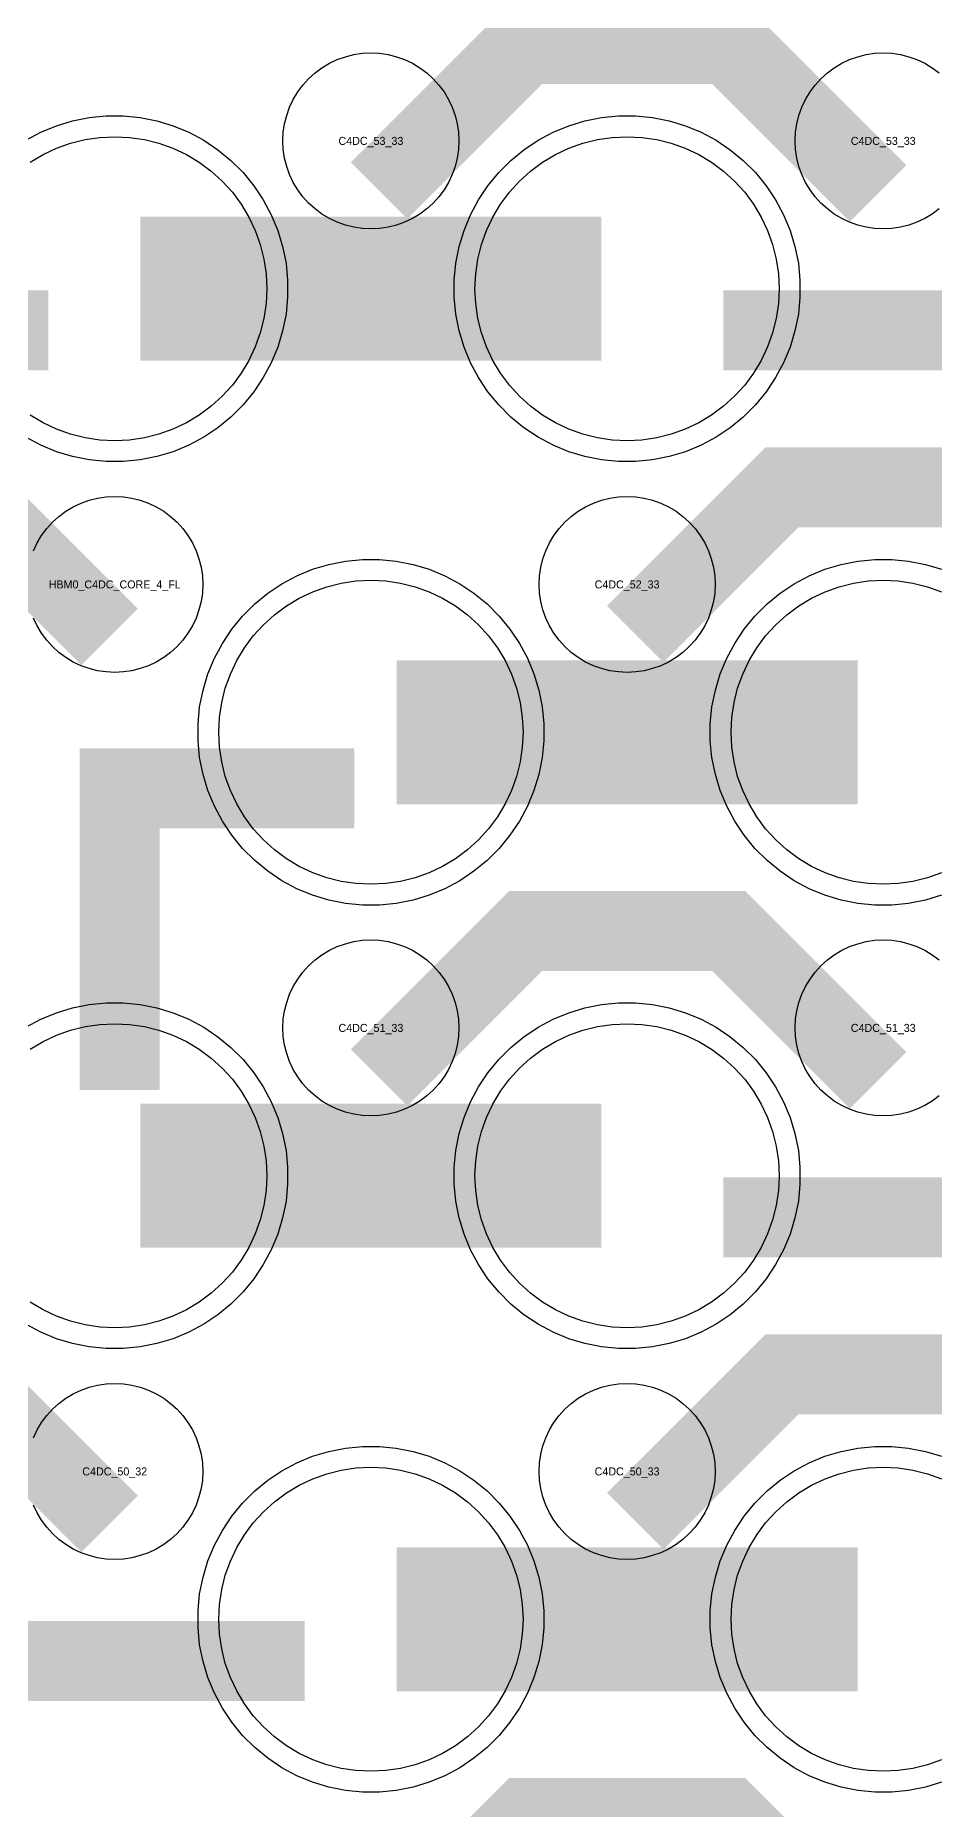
# Model space of a CAD drawing. Extents: x -11880 to 11880, y -14992 to 14992.
# Drawn here: x -1545 to -1264, y -7971 to -7417 of the extents above; entities that cross this region are included whole.
import ezdxf
from ezdxf.enums import TextEntityAlignment as Align

# ---------------------------------------------------------------- set-up
doc = ezdxf.new("R2010")
doc.units = 0
doc.header["$MEASUREMENT"] = 0
for name, color, linetype in [('GDS_775_DT_237', 138, 'CONTINUOUS'), ('RDL1_FS', 34, 'CONTINUOUS'), ('RDL_BS', 160, 'CONTINUOUS')]:
    doc.layers.add(name, color=color, linetype=linetype)

msp = doc.modelspace()

# ---------------------------------------------------------------- linework, layer by layer
at = {"layer": 'RDL1_FS'}
for points in [[(-1546.395, -7456.168), (-1542.395, -7453.77), (-1538.181, -7451.778), (-1533.791, -7450.206), (-1529.268, -7449.074), (-1524.657, -7448.39), (-1520, -7448.161), (-1515.343, -7448.39), (-1510.732, -7449.074), (-1506.209, -7450.206), (-1501.819, -7451.778), (-1497.605, -7453.77), (-1493.605, -7456.168), (-1489.86, -7458.946), (-1486.406, -7462.076), (-1483.276, -7465.53), (-1480.498, -7469.275), (-1478.1, -7473.275), (-1476.108, -7477.489), (-1474.536, -7481.879), (-1473.404, -7486.402), (-1472.72, -7491.013), (-1472.491, -7495.67), (-1472.72, -7500.327), (-1473.404, -7504.938), (-1474.536, -7509.461), (-1476.108, -7513.851), (-1478.1, -7518.065), (-1480.498, -7522.065), (-1483.276, -7525.81), (-1486.406, -7529.264), (-1489.86, -7532.394), (-1493.605, -7535.172), (-1497.605, -7537.57), (-1501.819, -7539.562), (-1506.209, -7541.134), (-1510.732, -7542.266), (-1515.343, -7542.95), (-1520, -7543.179), (-1524.657, -7542.95), (-1529.268, -7542.266), (-1533.791, -7541.134), (-1538.181, -7539.562), (-1542.395, -7537.57), (-1546.395, -7535.172)], [(-1261.819, -7678.127), (-1266.209, -7679.699), (-1270.732, -7680.831), (-1275.343, -7681.515), (-1280, -7681.744), (-1284.657, -7681.515), (-1289.268, -7680.831), (-1293.791, -7679.699), (-1298.181, -7678.127), (-1302.395, -7676.135), (-1306.395, -7673.737), (-1310.14, -7670.959), (-1313.594, -7667.829), (-1316.724, -7664.375), (-1319.502, -7660.63), (-1321.9, -7656.63), (-1323.892, -7652.416), (-1325.464, -7648.026), (-1326.596, -7643.503), (-1327.28, -7638.892), (-1327.509, -7634.235), (-1327.28, -7629.578), (-1326.596, -7624.967), (-1325.464, -7620.444), (-1323.892, -7616.054), (-1321.9, -7611.84), (-1319.502, -7607.84), (-1316.724, -7604.095), (-1313.594, -7600.641), (-1310.14, -7597.511), (-1306.395, -7594.733), (-1302.395, -7592.335), (-1298.181, -7590.343), (-1293.791, -7588.771), (-1289.268, -7587.639), (-1284.657, -7586.955), (-1280, -7586.726), (-1275.343, -7586.955), (-1270.732, -7587.639), (-1266.209, -7588.771), (-1261.819, -7590.343)], [(-1546.395, -7733.293), (-1542.395, -7730.895), (-1538.181, -7728.903), (-1533.791, -7727.331), (-1529.268, -7726.199), (-1524.657, -7725.515), (-1520, -7725.286), (-1515.343, -7725.515), (-1510.732, -7726.199), (-1506.209, -7727.331), (-1501.819, -7728.903), (-1497.605, -7730.895), (-1493.605, -7733.293), (-1489.86, -7736.071), (-1486.406, -7739.201), (-1483.276, -7742.655), (-1480.498, -7746.4), (-1478.1, -7750.4), (-1476.108, -7754.614), (-1474.536, -7759.004), (-1473.404, -7763.527), (-1472.72, -7768.138), (-1472.491, -7772.795), (-1472.72, -7777.452), (-1473.404, -7782.063), (-1474.536, -7786.586), (-1476.108, -7790.976), (-1478.1, -7795.19), (-1480.498, -7799.19), (-1483.276, -7802.935), (-1486.406, -7806.389), (-1489.86, -7809.519), (-1493.605, -7812.297), (-1497.605, -7814.695), (-1501.819, -7816.687), (-1506.209, -7818.259), (-1510.732, -7819.391), (-1515.343, -7820.075), (-1520, -7820.304), (-1524.657, -7820.075), (-1529.268, -7819.391), (-1533.791, -7818.259), (-1538.181, -7816.687), (-1542.395, -7814.695), (-1546.395, -7812.297)], [(-1261.819, -7955.252), (-1266.209, -7956.824), (-1270.732, -7957.956), (-1275.343, -7958.64), (-1280, -7958.869), (-1284.657, -7958.64), (-1289.268, -7957.956), (-1293.791, -7956.824), (-1298.181, -7955.252), (-1302.395, -7953.26), (-1306.395, -7950.862), (-1310.14, -7948.084), (-1313.594, -7944.954), (-1316.724, -7941.5), (-1319.502, -7937.755), (-1321.9, -7933.755), (-1323.892, -7929.541), (-1325.464, -7925.151), (-1326.596, -7920.628), (-1327.28, -7916.017), (-1327.509, -7911.36), (-1327.28, -7906.703), (-1326.596, -7902.092), (-1325.464, -7897.569), (-1323.892, -7893.179), (-1321.9, -7888.965), (-1319.502, -7884.965), (-1316.724, -7881.22), (-1313.594, -7877.766), (-1310.14, -7874.636), (-1306.395, -7871.858), (-1302.395, -7869.46), (-1298.181, -7867.468), (-1293.791, -7865.896), (-1289.268, -7864.764), (-1284.657, -7864.08), (-1280, -7863.851), (-1275.343, -7864.08), (-1270.732, -7864.764), (-1266.209, -7865.896), (-1261.819, -7867.468)]]:
    msp.add_lwpolyline(points, dxfattribs=at)
for points in [[(-1360, -7543.179), (-1364.657, -7542.95), (-1369.268, -7542.266), (-1373.791, -7541.134), (-1378.181, -7539.562), (-1382.395, -7537.57), (-1386.395, -7535.172), (-1390.14, -7532.394), (-1393.594, -7529.264), (-1396.724, -7525.81), (-1399.502, -7522.065), (-1401.9, -7518.065), (-1403.892, -7513.851), (-1405.464, -7509.461), (-1406.596, -7504.938), (-1407.28, -7500.327), (-1407.509, -7495.67), (-1407.28, -7491.013), (-1406.596, -7486.402), (-1405.464, -7481.879), (-1403.892, -7477.489), (-1401.9, -7473.275), (-1399.502, -7469.275), (-1396.724, -7465.53), (-1393.594, -7462.076), (-1390.14, -7458.946), (-1386.395, -7456.168), (-1382.395, -7453.77), (-1378.181, -7451.778), (-1373.791, -7450.206), (-1369.268, -7449.074), (-1364.657, -7448.39), (-1360, -7448.161), (-1355.343, -7448.39), (-1350.732, -7449.074), (-1346.209, -7450.206), (-1341.819, -7451.778), (-1337.605, -7453.77), (-1333.605, -7456.168), (-1329.86, -7458.946), (-1326.406, -7462.076), (-1323.276, -7465.53), (-1320.498, -7469.275), (-1318.1, -7473.275), (-1316.108, -7477.489), (-1314.536, -7481.879), (-1313.404, -7486.402), (-1312.72, -7491.013), (-1312.491, -7495.67), (-1312.72, -7500.327), (-1313.404, -7504.938), (-1314.536, -7509.461), (-1316.108, -7513.851), (-1318.1, -7518.065), (-1320.498, -7522.065), (-1323.276, -7525.81), (-1326.406, -7529.264), (-1329.86, -7532.394), (-1333.605, -7535.172), (-1337.605, -7537.57), (-1341.819, -7539.562), (-1346.209, -7541.134), (-1350.732, -7542.266), (-1355.343, -7542.95)], [(-1440, -7681.744), (-1444.657, -7681.515), (-1449.268, -7680.831), (-1453.791, -7679.699), (-1458.181, -7678.127), (-1462.395, -7676.135), (-1466.395, -7673.737), (-1470.14, -7670.959), (-1473.594, -7667.829), (-1476.724, -7664.375), (-1479.502, -7660.63), (-1481.9, -7656.63), (-1483.892, -7652.416), (-1485.464, -7648.026), (-1486.596, -7643.503), (-1487.28, -7638.892), (-1487.509, -7634.235), (-1487.28, -7629.578), (-1486.596, -7624.967), (-1485.464, -7620.444), (-1483.892, -7616.054), (-1481.9, -7611.84), (-1479.502, -7607.84), (-1476.724, -7604.095), (-1473.594, -7600.641), (-1470.14, -7597.511), (-1466.395, -7594.733), (-1462.395, -7592.335), (-1458.181, -7590.343), (-1453.791, -7588.771), (-1449.268, -7587.639), (-1444.657, -7586.955), (-1440, -7586.726), (-1435.343, -7586.955), (-1430.732, -7587.639), (-1426.209, -7588.771), (-1421.819, -7590.343), (-1417.605, -7592.335), (-1413.605, -7594.733), (-1409.86, -7597.511), (-1406.406, -7600.641), (-1403.276, -7604.095), (-1400.498, -7607.84), (-1398.1, -7611.84), (-1396.108, -7616.054), (-1394.536, -7620.444), (-1393.404, -7624.967), (-1392.72, -7629.578), (-1392.491, -7634.235), (-1392.72, -7638.892), (-1393.404, -7643.503), (-1394.536, -7648.026), (-1396.108, -7652.416), (-1398.1, -7656.63), (-1400.498, -7660.63), (-1403.276, -7664.375), (-1406.406, -7667.829), (-1409.86, -7670.959), (-1413.605, -7673.737), (-1417.605, -7676.135), (-1421.819, -7678.127), (-1426.209, -7679.699), (-1430.732, -7680.831), (-1435.343, -7681.515)], [(-1360, -7820.304), (-1364.657, -7820.075), (-1369.268, -7819.391), (-1373.791, -7818.259), (-1378.181, -7816.687), (-1382.395, -7814.695), (-1386.395, -7812.297), (-1390.14, -7809.519), (-1393.594, -7806.389), (-1396.724, -7802.935), (-1399.502, -7799.19), (-1401.9, -7795.19), (-1403.892, -7790.976), (-1405.464, -7786.586), (-1406.596, -7782.063), (-1407.28, -7777.452), (-1407.509, -7772.795), (-1407.28, -7768.138), (-1406.596, -7763.527), (-1405.464, -7759.004), (-1403.892, -7754.614), (-1401.9, -7750.4), (-1399.502, -7746.4), (-1396.724, -7742.655), (-1393.594, -7739.201), (-1390.14, -7736.071), (-1386.395, -7733.293), (-1382.395, -7730.895), (-1378.181, -7728.903), (-1373.791, -7727.331), (-1369.268, -7726.199), (-1364.657, -7725.515), (-1360, -7725.286), (-1355.343, -7725.515), (-1350.732, -7726.199), (-1346.209, -7727.331), (-1341.819, -7728.903), (-1337.605, -7730.895), (-1333.605, -7733.293), (-1329.86, -7736.071), (-1326.406, -7739.201), (-1323.276, -7742.655), (-1320.498, -7746.4), (-1318.1, -7750.4), (-1316.108, -7754.614), (-1314.536, -7759.004), (-1313.404, -7763.527), (-1312.72, -7768.138), (-1312.491, -7772.795), (-1312.72, -7777.452), (-1313.404, -7782.063), (-1314.536, -7786.586), (-1316.108, -7790.976), (-1318.1, -7795.19), (-1320.498, -7799.19), (-1323.276, -7802.935), (-1326.406, -7806.389), (-1329.86, -7809.519), (-1333.605, -7812.297), (-1337.605, -7814.695), (-1341.819, -7816.687), (-1346.209, -7818.259), (-1350.732, -7819.391), (-1355.343, -7820.075)], [(-1440, -7958.869), (-1444.657, -7958.64), (-1449.268, -7957.956), (-1453.791, -7956.824), (-1458.181, -7955.252), (-1462.395, -7953.26), (-1466.395, -7950.862), (-1470.14, -7948.084), (-1473.594, -7944.954), (-1476.724, -7941.5), (-1479.502, -7937.755), (-1481.9, -7933.755), (-1483.892, -7929.541), (-1485.464, -7925.151), (-1486.596, -7920.628), (-1487.28, -7916.017), (-1487.509, -7911.36), (-1487.28, -7906.703), (-1486.596, -7902.092), (-1485.464, -7897.569), (-1483.892, -7893.179), (-1481.9, -7888.965), (-1479.502, -7884.965), (-1476.724, -7881.22), (-1473.594, -7877.766), (-1470.14, -7874.636), (-1466.395, -7871.858), (-1462.395, -7869.46), (-1458.181, -7867.468), (-1453.791, -7865.896), (-1449.268, -7864.764), (-1444.657, -7864.08), (-1440, -7863.851), (-1435.343, -7864.08), (-1430.732, -7864.764), (-1426.209, -7865.896), (-1421.819, -7867.468), (-1417.605, -7869.46), (-1413.605, -7871.858), (-1409.86, -7874.636), (-1406.406, -7877.766), (-1403.276, -7881.22), (-1400.498, -7884.965), (-1398.1, -7888.965), (-1396.108, -7893.179), (-1394.536, -7897.569), (-1393.404, -7902.092), (-1392.72, -7906.703), (-1392.491, -7911.36), (-1392.72, -7916.017), (-1393.404, -7920.628), (-1394.536, -7925.151), (-1396.108, -7929.541), (-1398.1, -7933.755), (-1400.498, -7937.755), (-1403.276, -7941.5), (-1406.406, -7944.954), (-1409.86, -7948.084), (-1413.605, -7950.862), (-1417.605, -7953.26), (-1421.819, -7955.252), (-1426.209, -7956.824), (-1430.732, -7957.956), (-1435.343, -7958.64)]]:
    msp.add_lwpolyline(points, close=True, dxfattribs=at)
for points in [[(-1511.998, -7495.67, 45, 45, 0), (-1439.998, -7495.67, 45, 45, 0)], [(-1439.998, -7495.67, 45, 45, 0), (-1367.998, -7495.67, 45, 45, 0)], [(-1431.998, -7634.235, 45, 45, 0), (-1359.998, -7634.235, 45, 45, 0)], [(-1359.998, -7634.235, 45, 45, 0), (-1287.998, -7634.235, 45, 45, 0)], [(-1511.998, -7772.795, 45, 45, 0), (-1439.998, -7772.795, 45, 45, 0)], [(-1439.998, -7772.795, 45, 45, 0), (-1367.998, -7772.795, 45, 45, 0)], [(-1431.998, -7911.36, 45, 45, 0), (-1359.998, -7911.36, 45, 45, 0)], [(-1359.998, -7911.36, 45, 45, 0), (-1287.998, -7911.36, 45, 45, 0)]]:
    msp.add_lwpolyline(points, format="xyseb", dxfattribs=at)
at = {"layer": 'RDL_BS'}
for points in [[(-1437.438, -7464.984, 25, 25, 0), (-1391.623, -7419.169, 25, 25, 0), (-1358.07, -7419.169, 25, 25, 0)], [(-1281.599, -7465.883, 25, 25, 0), (-1328.313, -7419.169, 25, 25, 0), (-1358.071, -7419.169, 25, 25, 0)], [(-1649.984, -7508.683, 25, 25, 0), (-1540.719, -7508.683, 25, 25, 0)], [(-1329.984, -7508.683, 25, 25, 0), (-1220.719, -7508.683, 25, 25, 0)], [(-1521.599, -7604.448, 25, 25, 0), (-1568.313, -7557.734, 25, 25, 0), (-1598.071, -7557.734, 25, 25, 0)], [(-1357.438, -7603.549, 25, 25, 0), (-1311.623, -7557.734, 25, 25, 0), (-1278.07, -7557.734, 25, 25, 0)], [(-1201.599, -7604.448, 25, 25, 0), (-1248.313, -7557.734, 25, 25, 0), (-1278.071, -7557.734, 25, 25, 0)], [(-1518.5, -7746.007, 25, 25, 0), (-1518.5, -7639.23, 25, 25, 0)], [(-1531, -7651.73, 25, 25, 0), (-1445.167, -7651.73, 25, 25, 0)], [(-1491.444, -7651.73, 25, 25, 0), (-1450.24, -7651.73, 25, 25, 0)], [(-1518.5, -7669.699, 25, 25, 0), (-1518.5, -7715.319, 25, 25, 0)], [(-1437.438, -7742.109, 25, 25, 0), (-1391.623, -7696.294, 25, 25, 0), (-1358.07, -7696.294, 25, 25, 0)], [(-1281.599, -7743.008, 25, 25, 0), (-1328.313, -7696.294, 25, 25, 0), (-1358.071, -7696.294, 25, 25, 0)], [(-1329.984, -7785.808, 25, 25, 0), (-1220.719, -7785.808, 25, 25, 0)], [(-1521.599, -7881.573, 25, 25, 0), (-1568.313, -7834.859, 25, 25, 0), (-1598.071, -7834.859, 25, 25, 0)], [(-1357.438, -7880.674, 25, 25, 0), (-1311.623, -7834.859, 25, 25, 0), (-1278.07, -7834.859, 25, 25, 0)], [(-1201.599, -7881.573, 25, 25, 0), (-1248.313, -7834.859, 25, 25, 0), (-1278.071, -7834.859, 25, 25, 0)], [(-1569.984, -7924.373, 25, 25, 0), (-1460.719, -7924.373, 25, 25, 0)], [(-1437.438, -8019.239, 25, 25, 0), (-1391.623, -7973.424, 25, 25, 0), (-1358.07, -7973.424, 25, 25, 0)], [(-1281.599, -8020.138, 25, 25, 0), (-1328.313, -7973.424, 25, 25, 0), (-1358.071, -7973.424, 25, 25, 0)]]:
    msp.add_lwpolyline(points, format="xyseb", dxfattribs=at)
for points in [[(-1440, -7476.976), (-1442.693, -7476.844), (-1445.365, -7476.448), (-1447.984, -7475.791), (-1450.519, -7474.884), (-1452.956, -7473.732), (-1455.28, -7472.339), (-1457.443, -7470.736), (-1459.442, -7468.924), (-1461.254, -7466.925), (-1462.857, -7464.762), (-1464.25, -7462.438), (-1465.402, -7460.001), (-1466.309, -7457.466), (-1466.966, -7454.847), (-1467.362, -7452.175), (-1467.494, -7449.482), (-1467.362, -7446.789), (-1466.966, -7444.117), (-1466.309, -7441.498), (-1465.402, -7438.963), (-1464.25, -7436.526), (-1462.857, -7434.202), (-1461.254, -7432.039), (-1459.442, -7430.04), (-1457.443, -7428.228), (-1455.28, -7426.625), (-1452.956, -7425.232), (-1450.519, -7424.08), (-1447.984, -7423.173), (-1445.365, -7422.516), (-1442.693, -7422.12), (-1440, -7421.988), (-1437.307, -7422.12), (-1434.635, -7422.516), (-1432.016, -7423.173), (-1429.481, -7424.08), (-1427.044, -7425.232), (-1424.72, -7426.625), (-1422.557, -7428.228), (-1420.558, -7430.04), (-1418.746, -7432.039), (-1417.143, -7434.202), (-1415.75, -7436.526), (-1414.598, -7438.963), (-1413.691, -7441.498), (-1413.034, -7444.117), (-1412.638, -7446.789), (-1412.506, -7449.482), (-1412.638, -7452.175), (-1413.034, -7454.847), (-1413.691, -7457.466), (-1414.598, -7460.001), (-1415.75, -7462.438), (-1417.143, -7464.762), (-1418.746, -7466.925), (-1420.558, -7468.924), (-1422.557, -7470.736), (-1424.72, -7472.339), (-1427.044, -7473.732), (-1429.481, -7474.884), (-1432.016, -7475.791), (-1434.635, -7476.448), (-1437.307, -7476.844)], [(-1362.644, -7549.67), (-1367.938, -7549.153), (-1373.165, -7548.107), (-1378.205, -7546.576), (-1383.115, -7544.545), (-1387.777, -7542.053), (-1392.191, -7539.106), (-1396.292, -7535.744), (-1400.074, -7531.962), (-1403.436, -7527.861), (-1406.383, -7523.447), (-1408.875, -7518.785), (-1410.906, -7513.875), (-1412.437, -7508.835), (-1413.483, -7503.608), (-1414, -7498.314), (-1414, -7493.026), (-1413.483, -7487.732), (-1412.437, -7482.505), (-1410.906, -7477.465), (-1408.875, -7472.555), (-1406.383, -7467.893), (-1403.436, -7463.479), (-1400.074, -7459.378), (-1396.292, -7455.596), (-1392.191, -7452.234), (-1387.777, -7449.287), (-1383.115, -7446.795), (-1378.205, -7444.764), (-1373.165, -7443.233), (-1367.938, -7442.187), (-1362.644, -7441.67), (-1357.356, -7441.67), (-1352.062, -7442.187), (-1346.835, -7443.233), (-1341.795, -7444.764), (-1336.885, -7446.795), (-1332.223, -7449.287), (-1327.809, -7452.234), (-1323.708, -7455.596), (-1319.926, -7459.378), (-1316.564, -7463.479), (-1313.617, -7467.893), (-1311.125, -7472.555), (-1309.094, -7477.465), (-1307.563, -7482.505), (-1306.517, -7487.732), (-1306, -7493.026), (-1306, -7498.314), (-1306.517, -7503.608), (-1307.563, -7508.835), (-1309.094, -7513.875), (-1311.125, -7518.785), (-1313.617, -7523.447), (-1316.564, -7527.861), (-1319.926, -7531.962), (-1323.708, -7535.744), (-1327.809, -7539.106), (-1332.223, -7542.053), (-1336.885, -7544.545), (-1341.795, -7546.576), (-1346.835, -7548.107), (-1352.062, -7549.153), (-1357.356, -7549.67)], [(-1360, -7615.541), (-1362.693, -7615.409), (-1365.365, -7615.013), (-1367.984, -7614.356), (-1370.519, -7613.449), (-1372.956, -7612.297), (-1375.28, -7610.904), (-1377.443, -7609.301), (-1379.442, -7607.489), (-1381.254, -7605.49), (-1382.857, -7603.327), (-1384.25, -7601.003), (-1385.402, -7598.566), (-1386.309, -7596.031), (-1386.966, -7593.412), (-1387.362, -7590.74), (-1387.494, -7588.047), (-1387.362, -7585.354), (-1386.966, -7582.682), (-1386.309, -7580.063), (-1385.402, -7577.528), (-1384.25, -7575.091), (-1382.857, -7572.767), (-1381.254, -7570.604), (-1379.442, -7568.605), (-1377.443, -7566.793), (-1375.28, -7565.19), (-1372.956, -7563.797), (-1370.519, -7562.645), (-1367.984, -7561.738), (-1365.365, -7561.081), (-1362.693, -7560.685), (-1360, -7560.553), (-1357.307, -7560.685), (-1354.635, -7561.081), (-1352.016, -7561.738), (-1349.481, -7562.645), (-1347.044, -7563.797), (-1344.72, -7565.19), (-1342.557, -7566.793), (-1340.558, -7568.605), (-1338.746, -7570.604), (-1337.143, -7572.767), (-1335.75, -7575.091), (-1334.598, -7577.528), (-1333.691, -7580.063), (-1333.034, -7582.682), (-1332.638, -7585.354), (-1332.506, -7588.047), (-1332.638, -7590.74), (-1333.034, -7593.412), (-1333.691, -7596.031), (-1334.598, -7598.566), (-1335.75, -7601.003), (-1337.143, -7603.327), (-1338.746, -7605.49), (-1340.558, -7607.489), (-1342.557, -7609.301), (-1344.72, -7610.904), (-1347.044, -7612.297), (-1349.481, -7613.449), (-1352.016, -7614.356), (-1354.635, -7615.013), (-1357.307, -7615.409)], [(-1442.644, -7688.235), (-1447.938, -7687.718), (-1453.165, -7686.672), (-1458.205, -7685.141), (-1463.115, -7683.11), (-1467.777, -7680.618), (-1472.191, -7677.671), (-1476.292, -7674.309), (-1480.074, -7670.527), (-1483.436, -7666.426), (-1486.383, -7662.012), (-1488.875, -7657.35), (-1490.906, -7652.44), (-1492.437, -7647.4), (-1493.483, -7642.173), (-1494, -7636.879), (-1494, -7631.591), (-1493.483, -7626.297), (-1492.437, -7621.07), (-1490.906, -7616.03), (-1488.875, -7611.12), (-1486.383, -7606.458), (-1483.436, -7602.044), (-1480.074, -7597.943), (-1476.292, -7594.161), (-1472.191, -7590.799), (-1467.777, -7587.852), (-1463.115, -7585.36), (-1458.205, -7583.329), (-1453.165, -7581.798), (-1447.938, -7580.752), (-1442.644, -7580.235), (-1437.356, -7580.235), (-1432.062, -7580.752), (-1426.835, -7581.798), (-1421.795, -7583.329), (-1416.885, -7585.36), (-1412.223, -7587.852), (-1407.809, -7590.799), (-1403.708, -7594.161), (-1399.926, -7597.943), (-1396.564, -7602.044), (-1393.617, -7606.458), (-1391.125, -7611.12), (-1389.094, -7616.03), (-1387.563, -7621.07), (-1386.517, -7626.297), (-1386, -7631.591), (-1386, -7636.879), (-1386.517, -7642.173), (-1387.563, -7647.4), (-1389.094, -7652.44), (-1391.125, -7657.35), (-1393.617, -7662.012), (-1396.564, -7666.426), (-1399.926, -7670.527), (-1403.708, -7674.309), (-1407.809, -7677.671), (-1412.223, -7680.618), (-1416.885, -7683.11), (-1421.795, -7685.141), (-1426.835, -7686.672), (-1432.062, -7687.718), (-1437.356, -7688.235)], [(-1440, -7754.101), (-1442.693, -7753.969), (-1445.365, -7753.573), (-1447.984, -7752.916), (-1450.519, -7752.009), (-1452.956, -7750.857), (-1455.28, -7749.464), (-1457.443, -7747.861), (-1459.442, -7746.049), (-1461.254, -7744.05), (-1462.857, -7741.887), (-1464.25, -7739.563), (-1465.402, -7737.126), (-1466.309, -7734.591), (-1466.966, -7731.972), (-1467.362, -7729.3), (-1467.494, -7726.607), (-1467.362, -7723.914), (-1466.966, -7721.242), (-1466.309, -7718.623), (-1465.402, -7716.088), (-1464.25, -7713.651), (-1462.857, -7711.327), (-1461.254, -7709.164), (-1459.442, -7707.165), (-1457.443, -7705.353), (-1455.28, -7703.75), (-1452.956, -7702.357), (-1450.519, -7701.205), (-1447.984, -7700.298), (-1445.365, -7699.641), (-1442.693, -7699.245), (-1440, -7699.113), (-1437.307, -7699.245), (-1434.635, -7699.641), (-1432.016, -7700.298), (-1429.481, -7701.205), (-1427.044, -7702.357), (-1424.72, -7703.75), (-1422.557, -7705.353), (-1420.558, -7707.165), (-1418.746, -7709.164), (-1417.143, -7711.327), (-1415.75, -7713.651), (-1414.598, -7716.088), (-1413.691, -7718.623), (-1413.034, -7721.242), (-1412.638, -7723.914), (-1412.506, -7726.607), (-1412.638, -7729.3), (-1413.034, -7731.972), (-1413.691, -7734.591), (-1414.598, -7737.126), (-1415.75, -7739.563), (-1417.143, -7741.887), (-1418.746, -7744.05), (-1420.558, -7746.049), (-1422.557, -7747.861), (-1424.72, -7749.464), (-1427.044, -7750.857), (-1429.481, -7752.009), (-1432.016, -7752.916), (-1434.635, -7753.573), (-1437.307, -7753.969)], [(-1362.644, -7826.795), (-1367.938, -7826.278), (-1373.165, -7825.232), (-1378.205, -7823.701), (-1383.115, -7821.67), (-1387.777, -7819.178), (-1392.191, -7816.231), (-1396.292, -7812.869), (-1400.074, -7809.087), (-1403.436, -7804.986), (-1406.383, -7800.572), (-1408.875, -7795.91), (-1410.906, -7791), (-1412.437, -7785.96), (-1413.483, -7780.733), (-1414, -7775.439), (-1414, -7770.151), (-1413.483, -7764.857), (-1412.437, -7759.63), (-1410.906, -7754.59), (-1408.875, -7749.68), (-1406.383, -7745.018), (-1403.436, -7740.604), (-1400.074, -7736.503), (-1396.292, -7732.721), (-1392.191, -7729.359), (-1387.777, -7726.412), (-1383.115, -7723.92), (-1378.205, -7721.889), (-1373.165, -7720.358), (-1367.938, -7719.312), (-1362.644, -7718.795), (-1357.356, -7718.795), (-1352.062, -7719.312), (-1346.835, -7720.358), (-1341.795, -7721.889), (-1336.885, -7723.92), (-1332.223, -7726.412), (-1327.809, -7729.359), (-1323.708, -7732.721), (-1319.926, -7736.503), (-1316.564, -7740.604), (-1313.617, -7745.018), (-1311.125, -7749.68), (-1309.094, -7754.59), (-1307.563, -7759.63), (-1306.517, -7764.857), (-1306, -7770.151), (-1306, -7775.439), (-1306.517, -7780.733), (-1307.563, -7785.96), (-1309.094, -7791), (-1311.125, -7795.91), (-1313.617, -7800.572), (-1316.564, -7804.986), (-1319.926, -7809.087), (-1323.708, -7812.869), (-1327.809, -7816.231), (-1332.223, -7819.178), (-1336.885, -7821.67), (-1341.795, -7823.701), (-1346.835, -7825.232), (-1352.062, -7826.278), (-1357.356, -7826.795)], [(-1360, -7892.666), (-1362.693, -7892.534), (-1365.365, -7892.138), (-1367.984, -7891.481), (-1370.519, -7890.574), (-1372.956, -7889.422), (-1375.28, -7888.029), (-1377.443, -7886.426), (-1379.442, -7884.614), (-1381.254, -7882.615), (-1382.857, -7880.452), (-1384.25, -7878.128), (-1385.402, -7875.691), (-1386.309, -7873.156), (-1386.966, -7870.537), (-1387.362, -7867.865), (-1387.494, -7865.172), (-1387.362, -7862.479), (-1386.966, -7859.807), (-1386.309, -7857.188), (-1385.402, -7854.653), (-1384.25, -7852.216), (-1382.857, -7849.892), (-1381.254, -7847.729), (-1379.442, -7845.73), (-1377.443, -7843.918), (-1375.28, -7842.315), (-1372.956, -7840.922), (-1370.519, -7839.77), (-1367.984, -7838.863), (-1365.365, -7838.206), (-1362.693, -7837.81), (-1360, -7837.678), (-1357.307, -7837.81), (-1354.635, -7838.206), (-1352.016, -7838.863), (-1349.481, -7839.77), (-1347.044, -7840.922), (-1344.72, -7842.315), (-1342.557, -7843.918), (-1340.558, -7845.73), (-1338.746, -7847.729), (-1337.143, -7849.892), (-1335.75, -7852.216), (-1334.598, -7854.653), (-1333.691, -7857.188), (-1333.034, -7859.807), (-1332.638, -7862.479), (-1332.506, -7865.172), (-1332.638, -7867.865), (-1333.034, -7870.537), (-1333.691, -7873.156), (-1334.598, -7875.691), (-1335.75, -7878.128), (-1337.143, -7880.452), (-1338.746, -7882.615), (-1340.558, -7884.614), (-1342.557, -7886.426), (-1344.72, -7888.029), (-1347.044, -7889.422), (-1349.481, -7890.574), (-1352.016, -7891.481), (-1354.635, -7892.138), (-1357.307, -7892.534)], [(-1442.644, -7965.36), (-1447.938, -7964.843), (-1453.165, -7963.797), (-1458.205, -7962.266), (-1463.115, -7960.235), (-1467.777, -7957.743), (-1472.191, -7954.796), (-1476.292, -7951.434), (-1480.074, -7947.652), (-1483.436, -7943.551), (-1486.383, -7939.137), (-1488.875, -7934.475), (-1490.906, -7929.565), (-1492.437, -7924.525), (-1493.483, -7919.298), (-1494, -7914.004), (-1494, -7908.716), (-1493.483, -7903.422), (-1492.437, -7898.195), (-1490.906, -7893.155), (-1488.875, -7888.245), (-1486.383, -7883.583), (-1483.436, -7879.169), (-1480.074, -7875.068), (-1476.292, -7871.286), (-1472.191, -7867.924), (-1467.777, -7864.977), (-1463.115, -7862.485), (-1458.205, -7860.454), (-1453.165, -7858.923), (-1447.938, -7857.877), (-1442.644, -7857.36), (-1437.356, -7857.36), (-1432.062, -7857.877), (-1426.835, -7858.923), (-1421.795, -7860.454), (-1416.885, -7862.485), (-1412.223, -7864.977), (-1407.809, -7867.924), (-1403.708, -7871.286), (-1399.926, -7875.068), (-1396.564, -7879.169), (-1393.617, -7883.583), (-1391.125, -7888.245), (-1389.094, -7893.155), (-1387.563, -7898.195), (-1386.517, -7903.422), (-1386, -7908.716), (-1386, -7914.004), (-1386.517, -7919.298), (-1387.563, -7924.525), (-1389.094, -7929.565), (-1391.125, -7934.475), (-1393.617, -7939.137), (-1396.564, -7943.551), (-1399.926, -7947.652), (-1403.708, -7951.434), (-1407.809, -7954.796), (-1412.223, -7957.743), (-1416.885, -7960.235), (-1421.795, -7962.266), (-1426.835, -7963.797), (-1432.062, -7964.843), (-1437.356, -7965.36)]]:
    msp.add_lwpolyline(points, close=True, dxfattribs=at)
for points in [[(-1262.557, -7470.736), (-1264.72, -7472.339), (-1267.044, -7473.732), (-1269.481, -7474.884), (-1272.016, -7475.791), (-1274.635, -7476.448), (-1277.307, -7476.844), (-1280, -7476.976), (-1282.693, -7476.844), (-1285.365, -7476.448), (-1287.984, -7475.791), (-1290.519, -7474.884), (-1292.956, -7473.732), (-1295.28, -7472.339), (-1297.443, -7470.736), (-1299.442, -7468.924), (-1301.254, -7466.925), (-1302.857, -7464.762), (-1304.25, -7462.438), (-1305.402, -7460.001), (-1306.309, -7457.466), (-1306.966, -7454.847), (-1307.362, -7452.175), (-1307.494, -7449.482), (-1307.362, -7446.789), (-1306.966, -7444.117), (-1306.309, -7441.498), (-1305.402, -7438.963), (-1304.25, -7436.526), (-1302.857, -7434.202), (-1301.254, -7432.039), (-1299.442, -7430.04), (-1297.443, -7428.228), (-1295.28, -7426.625), (-1292.956, -7425.232), (-1290.519, -7424.08), (-1287.984, -7423.173), (-1285.365, -7422.516), (-1282.693, -7422.12), (-1280, -7421.988), (-1277.307, -7422.12), (-1274.635, -7422.516), (-1272.016, -7423.173), (-1269.481, -7424.08), (-1267.044, -7425.232), (-1264.72, -7426.625), (-1262.557, -7428.228)], [(-1547.777, -7449.287), (-1543.115, -7446.795), (-1538.205, -7444.764), (-1533.165, -7443.233), (-1527.938, -7442.187), (-1522.644, -7441.67), (-1517.356, -7441.67), (-1512.062, -7442.187), (-1506.835, -7443.233), (-1501.795, -7444.764), (-1496.885, -7446.795), (-1492.223, -7449.287), (-1487.809, -7452.234), (-1483.708, -7455.596), (-1479.926, -7459.378), (-1476.564, -7463.479), (-1473.617, -7467.893), (-1471.125, -7472.555), (-1469.094, -7477.465), (-1467.563, -7482.505), (-1466.517, -7487.732), (-1466, -7493.026), (-1466, -7498.314), (-1466.517, -7503.608), (-1467.563, -7508.835), (-1469.094, -7513.875), (-1471.125, -7518.785), (-1473.617, -7523.447), (-1476.564, -7527.861), (-1479.926, -7531.962), (-1483.708, -7535.744), (-1487.809, -7539.106), (-1492.223, -7542.053), (-1496.885, -7544.545), (-1501.795, -7546.576), (-1506.835, -7548.107), (-1512.062, -7549.153), (-1517.356, -7549.67), (-1522.644, -7549.67), (-1527.938, -7549.153), (-1533.165, -7548.107), (-1538.205, -7546.576), (-1543.115, -7544.545), (-1547.777, -7542.053)], [(-1545.402, -7577.528), (-1544.25, -7575.091), (-1542.857, -7572.767), (-1541.254, -7570.604), (-1539.442, -7568.605), (-1537.443, -7566.793), (-1535.28, -7565.19), (-1532.956, -7563.797), (-1530.519, -7562.645), (-1527.984, -7561.738), (-1525.365, -7561.081), (-1522.693, -7560.685), (-1520, -7560.553), (-1517.307, -7560.685), (-1514.635, -7561.081), (-1512.016, -7561.738), (-1509.481, -7562.645), (-1507.044, -7563.797), (-1504.72, -7565.19), (-1502.557, -7566.793), (-1500.558, -7568.605), (-1498.746, -7570.604), (-1497.143, -7572.767), (-1495.75, -7575.091), (-1494.598, -7577.528), (-1493.691, -7580.063), (-1493.034, -7582.682), (-1492.638, -7585.354), (-1492.506, -7588.047), (-1492.638, -7590.74), (-1493.034, -7593.412), (-1493.691, -7596.031), (-1494.598, -7598.566), (-1495.75, -7601.003), (-1497.143, -7603.327), (-1498.746, -7605.49), (-1500.558, -7607.489), (-1502.557, -7609.301), (-1504.72, -7610.904), (-1507.044, -7612.297), (-1509.481, -7613.449), (-1512.016, -7614.356), (-1514.635, -7615.013), (-1517.307, -7615.409), (-1520, -7615.541), (-1522.693, -7615.409), (-1525.365, -7615.013), (-1527.984, -7614.356), (-1530.519, -7613.449), (-1532.956, -7612.297), (-1535.28, -7610.904), (-1537.443, -7609.301), (-1539.442, -7607.489), (-1541.254, -7605.49), (-1542.857, -7603.327), (-1544.25, -7601.003), (-1545.402, -7598.566)], [(-1261.795, -7685.141), (-1266.835, -7686.672), (-1272.062, -7687.718), (-1277.356, -7688.235), (-1282.644, -7688.235), (-1287.938, -7687.718), (-1293.165, -7686.672), (-1298.205, -7685.141), (-1303.115, -7683.11), (-1307.777, -7680.618), (-1312.191, -7677.671), (-1316.292, -7674.309), (-1320.074, -7670.527), (-1323.436, -7666.426), (-1326.383, -7662.012), (-1328.875, -7657.35), (-1330.906, -7652.44), (-1332.437, -7647.4), (-1333.483, -7642.173), (-1334, -7636.879), (-1334, -7631.591), (-1333.483, -7626.297), (-1332.437, -7621.07), (-1330.906, -7616.03), (-1328.875, -7611.12), (-1326.383, -7606.458), (-1323.436, -7602.044), (-1320.074, -7597.943), (-1316.292, -7594.161), (-1312.191, -7590.799), (-1307.777, -7587.852), (-1303.115, -7585.36), (-1298.205, -7583.329), (-1293.165, -7581.798), (-1287.938, -7580.752), (-1282.644, -7580.235), (-1277.356, -7580.235), (-1272.062, -7580.752), (-1266.835, -7581.798), (-1261.795, -7583.329)], [(-1262.557, -7747.861), (-1264.72, -7749.464), (-1267.044, -7750.857), (-1269.481, -7752.009), (-1272.016, -7752.916), (-1274.635, -7753.573), (-1277.307, -7753.969), (-1280, -7754.101), (-1282.693, -7753.969), (-1285.365, -7753.573), (-1287.984, -7752.916), (-1290.519, -7752.009), (-1292.956, -7750.857), (-1295.28, -7749.464), (-1297.443, -7747.861), (-1299.442, -7746.049), (-1301.254, -7744.05), (-1302.857, -7741.887), (-1304.25, -7739.563), (-1305.402, -7737.126), (-1306.309, -7734.591), (-1306.966, -7731.972), (-1307.362, -7729.3), (-1307.494, -7726.607), (-1307.362, -7723.914), (-1306.966, -7721.242), (-1306.309, -7718.623), (-1305.402, -7716.088), (-1304.25, -7713.651), (-1302.857, -7711.327), (-1301.254, -7709.164), (-1299.442, -7707.165), (-1297.443, -7705.353), (-1295.28, -7703.75), (-1292.956, -7702.357), (-1290.519, -7701.205), (-1287.984, -7700.298), (-1285.365, -7699.641), (-1282.693, -7699.245), (-1280, -7699.113), (-1277.307, -7699.245), (-1274.635, -7699.641), (-1272.016, -7700.298), (-1269.481, -7701.205), (-1267.044, -7702.357), (-1264.72, -7703.75), (-1262.557, -7705.353)], [(-1547.777, -7726.412), (-1543.115, -7723.92), (-1538.205, -7721.889), (-1533.165, -7720.358), (-1527.938, -7719.312), (-1522.644, -7718.795), (-1517.356, -7718.795), (-1512.062, -7719.312), (-1506.835, -7720.358), (-1501.795, -7721.889), (-1496.885, -7723.92), (-1492.223, -7726.412), (-1487.809, -7729.359), (-1483.708, -7732.721), (-1479.926, -7736.503), (-1476.564, -7740.604), (-1473.617, -7745.018), (-1471.125, -7749.68), (-1469.094, -7754.59), (-1467.563, -7759.63), (-1466.517, -7764.857), (-1466, -7770.151), (-1466, -7775.439), (-1466.517, -7780.733), (-1467.563, -7785.96), (-1469.094, -7791), (-1471.125, -7795.91), (-1473.617, -7800.572), (-1476.564, -7804.986), (-1479.926, -7809.087), (-1483.708, -7812.869), (-1487.809, -7816.231), (-1492.223, -7819.178), (-1496.885, -7821.67), (-1501.795, -7823.701), (-1506.835, -7825.232), (-1512.062, -7826.278), (-1517.356, -7826.795), (-1522.644, -7826.795), (-1527.938, -7826.278), (-1533.165, -7825.232), (-1538.205, -7823.701), (-1543.115, -7821.67), (-1547.777, -7819.178)], [(-1545.402, -7854.653), (-1544.25, -7852.216), (-1542.857, -7849.892), (-1541.254, -7847.729), (-1539.442, -7845.73), (-1537.443, -7843.918), (-1535.28, -7842.315), (-1532.956, -7840.922), (-1530.519, -7839.77), (-1527.984, -7838.863), (-1525.365, -7838.206), (-1522.693, -7837.81), (-1520, -7837.678), (-1517.307, -7837.81), (-1514.635, -7838.206), (-1512.016, -7838.863), (-1509.481, -7839.77), (-1507.044, -7840.922), (-1504.72, -7842.315), (-1502.557, -7843.918), (-1500.558, -7845.73), (-1498.746, -7847.729), (-1497.143, -7849.892), (-1495.75, -7852.216), (-1494.598, -7854.653), (-1493.691, -7857.188), (-1493.034, -7859.807), (-1492.638, -7862.479), (-1492.506, -7865.172), (-1492.638, -7867.865), (-1493.034, -7870.537), (-1493.691, -7873.156), (-1494.598, -7875.691), (-1495.75, -7878.128), (-1497.143, -7880.452), (-1498.746, -7882.615), (-1500.558, -7884.614), (-1502.557, -7886.426), (-1504.72, -7888.029), (-1507.044, -7889.422), (-1509.481, -7890.574), (-1512.016, -7891.481), (-1514.635, -7892.138), (-1517.307, -7892.534), (-1520, -7892.666), (-1522.693, -7892.534), (-1525.365, -7892.138), (-1527.984, -7891.481), (-1530.519, -7890.574), (-1532.956, -7889.422), (-1535.28, -7888.029), (-1537.443, -7886.426), (-1539.442, -7884.614), (-1541.254, -7882.615), (-1542.857, -7880.452), (-1544.25, -7878.128), (-1545.402, -7875.691)], [(-1261.795, -7962.266), (-1266.835, -7963.797), (-1272.062, -7964.843), (-1277.356, -7965.36), (-1282.644, -7965.36), (-1287.938, -7964.843), (-1293.165, -7963.797), (-1298.205, -7962.266), (-1303.115, -7960.235), (-1307.777, -7957.743), (-1312.191, -7954.796), (-1316.292, -7951.434), (-1320.074, -7947.652), (-1323.436, -7943.551), (-1326.383, -7939.137), (-1328.875, -7934.475), (-1330.906, -7929.565), (-1332.437, -7924.525), (-1333.483, -7919.298), (-1334, -7914.004), (-1334, -7908.716), (-1333.483, -7903.422), (-1332.437, -7898.195), (-1330.906, -7893.155), (-1328.875, -7888.245), (-1326.383, -7883.583), (-1323.436, -7879.169), (-1320.074, -7875.068), (-1316.292, -7871.286), (-1312.191, -7867.924), (-1307.777, -7864.977), (-1303.115, -7862.485), (-1298.205, -7860.454), (-1293.165, -7858.923), (-1287.938, -7857.877), (-1282.644, -7857.36), (-1277.356, -7857.36), (-1272.062, -7857.877), (-1266.835, -7858.923), (-1261.795, -7860.454)]]:
    msp.add_lwpolyline(points, dxfattribs=at)

# ---------------------------------------------------------------- texts
at = {"layer": 'GDS_775_DT_237'}
for s, p in [('C4DC_53_33', (-1440, -7449.482)), ('C4DC_53_33', (-1440, -7449.482)), ('C4DC_53_33', (-1280, -7449.482)), ('C4DC_53_33', (-1280, -7449.482)), ('HBM0_C4DC_CORE_4_FL', (-1520, -7588.047)), ('HBM0_C4DC_CORE_4_FL', (-1520, -7588.047)), ('C4DC_52_33', (-1360, -7588.047)), ('C4DC_52_33', (-1360, -7588.047)), ('C4DC_51_33', (-1440, -7726.607)), ('C4DC_51_33', (-1440, -7726.607)), ('C4DC_51_33', (-1280, -7726.607)), ('C4DC_51_33', (-1280, -7726.607)), ('C4DC_50_32', (-1520, -7865.172)), ('C4DC_50_32', (-1520, -7865.172)), ('C4DC_50_33', (-1360, -7865.172)), ('C4DC_50_33', (-1360, -7865.172))]:
    msp.add_text(s, height=2.5, dxfattribs=at).set_placement(p, align=Align.MIDDLE_CENTER)

doc.saveas('drawing.dxf')
